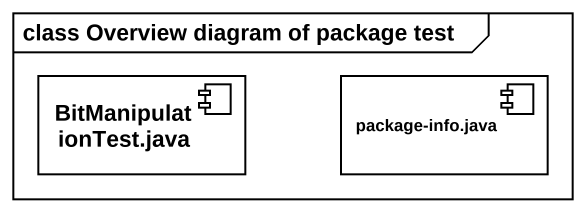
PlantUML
@startuml
mainframe class Overview diagram of package test
component "BitManipulationTest.java" as BitManipulationTest_java
component "package-info.java" as package_info_java
@enduml
